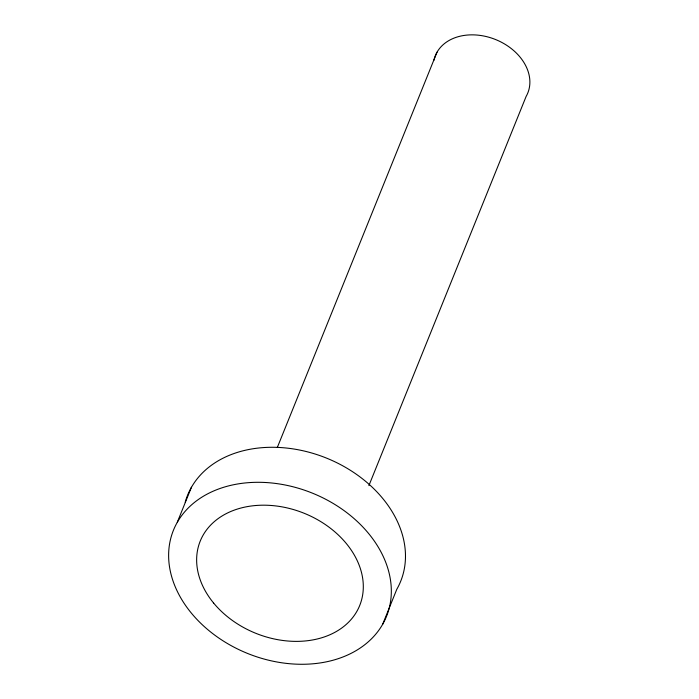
<?xml version="1.0" encoding="UTF-8"?>
<svg xmlns="http://www.w3.org/2000/svg" width="699" height="699" viewBox="0 0 699 699"><rect width="100%" height="100%" fill="white"/><g stroke="black" fill="none" stroke-linecap="round" stroke-linejoin="round"><path stroke-width="1.05" d="M177.284 522.293L191.43 487.282M277.337 447.421L437.015 52.207M368.897 485.604L526.12 96.453A49.856 37.51 22 0 0 494.953 39.284A49.856 37.51 22 0 0 433.904 60.35M382.668 624.277A114.916 86.466 22 0 0 265.935 482.528A114.916 86.466 22 0 0 191.325 613.058A114.916 86.466 22 0 0 382.668 624.277L396.814 589.266A114.916 86.466 22 0 0 327.412 458.474A114.916 86.466 22 0 0 185.209 502.205M213.632 603.054A86.003 64.71 22 0 0 356.822 611.45A86.003 64.71 22 0 0 269.464 505.36A86.003 64.71 22 0 0 213.632 603.054"/></g></svg>
